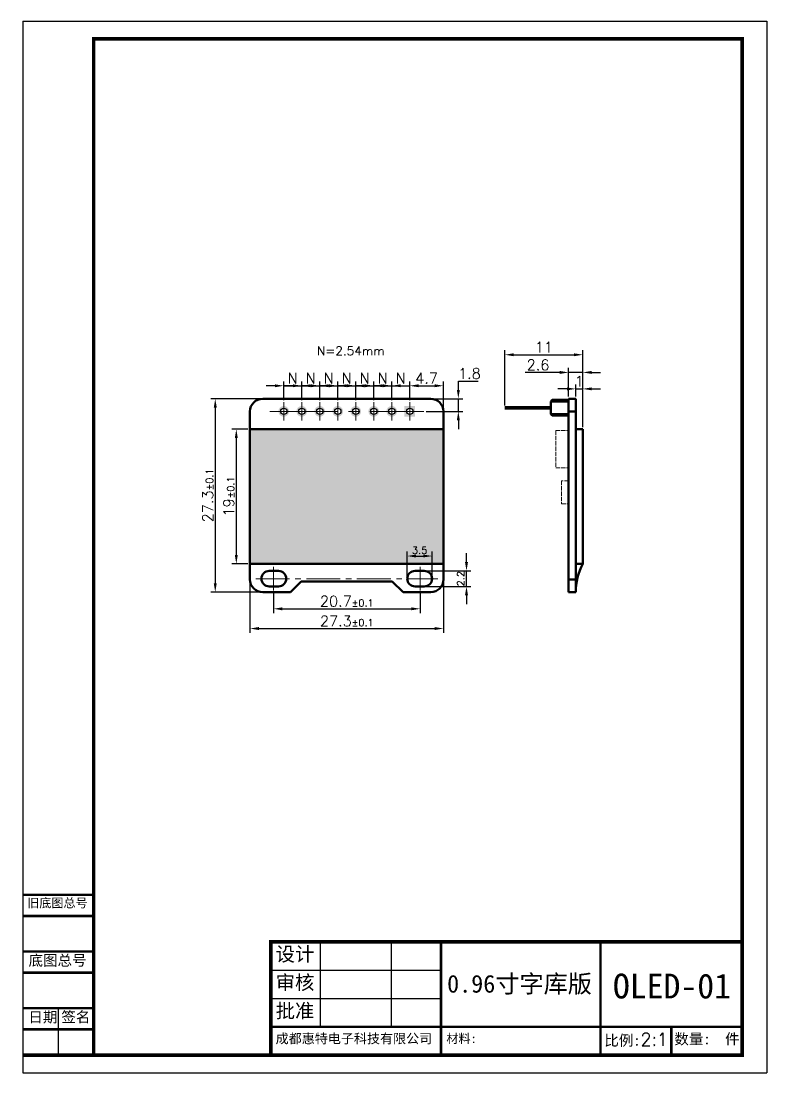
# Model space of a CAD drawing. Header units: millimetres. Extents: x 2651 to 3178, y -162 to 1004.
# Drawn here: x 2651.2 to 2861.7, y -161.8 to 135.2 of the extents above; entities that cross this region are included whole.
import ezdxf

# ---------------------------------------------------------------- set-up
doc = ezdxf.new("R2010")
doc.units = ezdxf.units.MM
doc.linetypes.add('ACAD_ISO02W100', pattern=[15, 12, -3])
doc.linetypes.add('CENTER2', pattern=[28.575, 19.05, -3.175, 3.175, -3.175])
doc.layers.get('0').update_dxf_attribs({"lineweight": 30})
doc.layers.get('Defpoints').update_dxf_attribs({"lineweight": 15})
for name, color, linetype, lineweight in [('填充', 8, 'Continuous', 15), ('标注', 2, 'Continuous', 15), ('点划线', 1, 'CENTER2', 20), ('粗线', 7, 'Continuous', 50), ('虚线', 5, 'ACAD_ISO02W100', 15)]:
    doc.layers.add(name, color=color, linetype=linetype, lineweight=lineweight)
doc.styles.get("Standard").update_dxf_attribs({"font": 'txt', "bigfont": 'gbcbig.shx'})
doc.dimstyles.new('ISO-25', dxfattribs={"dimtxt": 3, "dimasz": 2.5, "dimexe": 1.25, "dimexo": 0.625, "dimtad": 1, "dimtoh": 1, "dimdsep": 46, "dimtxsty": 'Standard', "dimcen": 2.5, "dimadec": 0, "dimazin": 0, "dimtfac": 1, "dimtmove": 0, "dimatfit": 3, "dimfxl": 1, "dimarcsym": 0})

# ---------------------------------------------------------------- blocks, each defined once
blk = doc.blocks.new('*D65')
at = {"layer": 'Defpoints', "color": 0, "transparency": 16777216}
for p in [(2719.38, 28.56), (2705.98, -26.05), (2719.38, -26.05)]:
    blk.add_point(p, dxfattribs=at)
at = {"layer": '标注', "color": 0, "lineweight": -2, "transparency": 16777216}
for p, q in [((2718.76, 28.56), (2704.73, 28.56)), ((2705.98, 26.06), (2705.98, -23.55)), ((2718.76, -26.05), (2704.73, -26.05))]:
    blk.add_line(p, q, dxfattribs=at)
at = {"layer": '标注', "color": 0, "transparency": 16777216}
for points in [[(2705.56, 26.06), (2706.4, 26.06), (2705.98, 28.56)], [(2705.56, -23.55), (2706.4, -23.55), (2705.98, -26.05)]]:
    blk.add_solid(points, dxfattribs=at)
at = {"layer": '标注', "color": 0, "transparency": 16777216, "insert": (2703.86, 1.25), "char_height": 3, "attachment_point": 5, "rotation": 90}
blk.add_mtext('27.3{\\H0.66667x;%%P0.1}', dxfattribs=at)
blk = doc.blocks.new('*D66')
at = {"layer": 'Defpoints', "color": 0, "transparency": 16777216}
for p in [(2715.78, -22.45), (2770.39, -22.45), (2770.39, -36.32)]:
    blk.add_point(p, dxfattribs=at)
at = {"layer": '标注', "color": 0, "lineweight": -2, "transparency": 16777216}
for p, q in [((2715.78, -23.08), (2715.78, -37.57)), ((2770.39, -23.08), (2770.39, -37.57)), ((2718.28, -36.32), (2767.89, -36.32))]:
    blk.add_line(p, q, dxfattribs=at)
at = {"layer": '标注', "color": 0, "transparency": 16777216}
for points in [[(2718.28, -35.9), (2718.28, -36.74), (2715.78, -36.32)], [(2767.89, -35.9), (2767.89, -36.74), (2770.39, -36.32)]]:
    blk.add_solid(points, dxfattribs=at)
at = {"layer": '标注', "color": 0, "transparency": 16777216, "insert": (2743.09, -34.19), "char_height": 3, "attachment_point": 5}
blk.add_mtext('27.3{\\H0.66667x;%%P0.1}', dxfattribs=at)
blk = doc.blocks.new('*D70')
at = {"layer": 'Defpoints', "color": 0, "transparency": 16777216}
for p in [(2722.39, -25.62), (2763.79, -25.62), (2763.79, -30.75)]:
    blk.add_point(p, dxfattribs=at)
at = {"layer": '标注', "color": 0, "lineweight": -2, "transparency": 16777216}
for p, q in [((2722.39, -26.25), (2722.39, -32)), ((2763.79, -26.25), (2763.79, -32)), ((2724.89, -30.75), (2761.29, -30.75))]:
    blk.add_line(p, q, dxfattribs=at)
at = {"layer": '标注', "color": 0, "transparency": 16777216}
for points in [[(2724.89, -30.33), (2724.89, -31.17), (2722.39, -30.75)], [(2761.29, -30.33), (2761.29, -31.17), (2763.79, -30.75)]]:
    blk.add_solid(points, dxfattribs=at)
at = {"layer": '标注', "color": 0, "transparency": 16777216, "insert": (2743.09, -28.62), "char_height": 3, "attachment_point": 5}
blk.add_mtext('20.7{\\H0.66667x;%%P0.1}', dxfattribs=at)
blk = doc.blocks.new('*D71')
at = {"layer": 'Defpoints', "color": 0, "transparency": 16777216}
for p in [(2715.78, 19.96), (2711.92, -18.04), (2715.78, -18.04)]:
    blk.add_point(p, dxfattribs=at)
at = {"layer": '标注', "color": 0, "lineweight": -2, "transparency": 16777216}
for p, q in [((2715.16, 19.96), (2710.67, 19.96)), ((2711.92, 17.46), (2711.92, -15.54)), ((2715.16, -18.04), (2710.67, -18.04))]:
    blk.add_line(p, q, dxfattribs=at)
at = {"layer": '标注', "color": 0, "transparency": 16777216}
for points in [[(2711.51, 17.46), (2712.34, 17.46), (2711.92, 19.96)], [(2711.51, -15.54), (2712.34, -15.54), (2711.92, -18.04)]]:
    blk.add_solid(points, dxfattribs=at)
at = {"layer": '标注', "color": 0, "transparency": 16777216, "insert": (2709.8, 0.96), "char_height": 3, "attachment_point": 5, "rotation": 90}
blk.add_mtext('19{\\H0.66667x;±0.1}', dxfattribs=at)
blk = doc.blocks.new('*D72')
at = {"layer": 'Defpoints', "color": 0, "transparency": 16777216}
for p in [(2809.7, 40.98), (2787.7, 26.02), (2809.7, 19.96)]:
    blk.add_point(p, dxfattribs=at)
at = {"layer": '标注', "color": 0, "lineweight": -2, "transparency": 16777216}
for p, q in [((2787.7, 26.64), (2787.7, 42.23)), ((2809.7, 20.58), (2809.7, 42.23)), ((2790.2, 40.98), (2807.2, 40.98))]:
    blk.add_line(p, q, dxfattribs=at)
at = {"layer": '标注', "color": 0, "transparency": 16777216}
for points in [[(2790.2, 41.39), (2790.2, 40.56), (2787.7, 40.98)], [(2807.2, 41.39), (2807.2, 40.56), (2809.7, 40.98)]]:
    blk.add_solid(points, dxfattribs=at)
at = {"layer": '标注', "color": 0, "transparency": 16777216, "insert": (2798.7, 43.1), "char_height": 3, "attachment_point": 5}
blk.add_mtext('11', dxfattribs=at)
blk = doc.blocks.new('*D73')
at = {"layer": 'Defpoints', "color": 0, "transparency": 16777216}
for p in [(2809.7, 35.99), (2805.7, 28.56), (2809.7, 19.96)]:
    blk.add_point(p, dxfattribs=at)
at = {"layer": '标注', "color": 0, "lineweight": -2, "transparency": 16777216}
for p, q in [((2803.2, 35.99), (2793.45, 35.99)), ((2805.7, 29.18), (2805.7, 37.24)), ((2809.7, 35.99), (2805.7, 35.99)), ((2809.7, 20.58), (2809.7, 37.24)), ((2812.2, 35.99), (2814.7, 35.99))]:
    blk.add_line(p, q, dxfattribs=at)
at = {"layer": '标注', "color": 0, "transparency": 16777216}
for points in [[(2803.2, 36.41), (2803.2, 35.57), (2805.7, 35.99)], [(2812.2, 36.41), (2812.2, 35.57), (2809.7, 35.99)]]:
    blk.add_solid(points, dxfattribs=at)
at = {"layer": '标注', "color": 0, "transparency": 16777216, "insert": (2797.07, 38.12), "char_height": 3, "attachment_point": 5}
blk.add_mtext('2.6', dxfattribs=at)
blk = doc.blocks.new('*D74')
at = {"layer": 'Defpoints', "color": 0, "transparency": 16777216}
for p in [(2809.7, 31.34), (2807.7, 28.56), (2809.7, 19.96)]:
    blk.add_point(p, dxfattribs=at)
at = {"layer": '标注', "color": 0, "lineweight": -2, "transparency": 16777216}
for p, q in [((2805.2, 31.34), (2802.7, 31.34)), ((2807.7, 29.18), (2807.7, 32.59)), ((2807.7, 31.34), (2809.7, 31.34)), ((2809.7, 20.58), (2809.7, 32.59)), ((2812.2, 31.34), (2814.7, 31.34))]:
    blk.add_line(p, q, dxfattribs=at)
at = {"layer": '标注', "color": 0, "transparency": 16777216}
for points in [[(2805.2, 31.76), (2805.2, 30.93), (2807.7, 31.34)], [(2812.2, 31.76), (2812.2, 30.93), (2809.7, 31.34)]]:
    blk.add_solid(points, dxfattribs=at)
at = {"layer": '标注', "color": 0, "transparency": 16777216, "insert": (2808.7, 33.47), "char_height": 3, "attachment_point": 5}
blk.add_mtext('1', dxfattribs=at)
blk = doc.blocks.new('*D67')
at = {"layer": 'Defpoints', "color": 0, "transparency": 16777216}
for p in [(2740.55, 32.22), (2735.47, 27.55), (2740.55, 27.55)]:
    blk.add_point(p, dxfattribs=at)
at = {"layer": '标注', "color": 0, "lineweight": -2, "transparency": 16777216}
for p, q in [((2735.47, 28.18), (2735.47, 33.47)), ((2740.55, 28.18), (2740.55, 33.47)), ((2732.97, 32.22), (2730.47, 32.22)), ((2735.47, 32.22), (2740.55, 32.22)), ((2743.05, 32.22), (2745.55, 32.22))]:
    blk.add_line(p, q, dxfattribs=at)
at = {"layer": '标注', "color": 0, "transparency": 16777216}
for points in [[(2732.97, 32.64), (2732.97, 31.81), (2735.47, 32.22)], [(2743.05, 32.64), (2743.05, 31.81), (2740.55, 32.22)]]:
    blk.add_solid(points, dxfattribs=at)
at = {"layer": '标注', "color": 0, "transparency": 16777216, "insert": (2738.01, 34.35), "char_height": 3, "attachment_point": 5}
blk.add_mtext('N', dxfattribs=at)
blk = doc.blocks.new('*D68')
at = {"layer": 'Defpoints', "color": 0, "transparency": 16777216}
for p in [(2745.63, 32.21), (2740.55, 27.55), (2745.63, 27.55)]:
    blk.add_point(p, dxfattribs=at)
at = {"layer": '标注', "color": 0, "lineweight": -2, "transparency": 16777216}
for p, q in [((2740.55, 28.18), (2740.55, 33.46)), ((2745.63, 28.18), (2745.63, 33.46)), ((2738.05, 32.21), (2735.55, 32.21)), ((2740.55, 32.21), (2745.63, 32.21)), ((2748.13, 32.21), (2750.63, 32.21))]:
    blk.add_line(p, q, dxfattribs=at)
at = {"layer": '标注', "color": 0, "transparency": 16777216}
for points in [[(2738.05, 32.63), (2738.05, 31.79), (2740.55, 32.21)], [(2748.13, 32.63), (2748.13, 31.79), (2745.63, 32.21)]]:
    blk.add_solid(points, dxfattribs=at)
at = {"layer": '标注', "color": 0, "transparency": 16777216, "insert": (2743.09, 34.33), "char_height": 3, "attachment_point": 5}
blk.add_mtext('N', dxfattribs=at)
blk = doc.blocks.new('*D69')
at = {"layer": 'Defpoints', "color": 0, "transparency": 16777216}
for p in [(2750.71, 32.22), (2745.63, 27.55), (2750.71, 27.55)]:
    blk.add_point(p, dxfattribs=at)
at = {"layer": '标注', "color": 0, "lineweight": -2, "transparency": 16777216}
for p, q in [((2745.63, 28.18), (2745.63, 33.47)), ((2750.71, 28.18), (2750.71, 33.47)), ((2743.13, 32.22), (2740.63, 32.22)), ((2745.63, 32.22), (2750.71, 32.22)), ((2753.21, 32.22), (2755.71, 32.22))]:
    blk.add_line(p, q, dxfattribs=at)
at = {"layer": '标注', "color": 0, "transparency": 16777216}
for points in [[(2743.13, 32.64), (2743.13, 31.81), (2745.63, 32.22)], [(2753.21, 32.64), (2753.21, 31.81), (2750.71, 32.22)]]:
    blk.add_solid(points, dxfattribs=at)
at = {"layer": '标注', "color": 0, "transparency": 16777216, "insert": (2748.17, 34.35), "char_height": 3, "attachment_point": 5}
blk.add_mtext('N', dxfattribs=at)
blk = doc.blocks.new('*D83')
at = {"layer": 'Defpoints', "color": 0, "transparency": 16777216}
for p in [(2755.79, 32.22), (2750.71, 27.55), (2755.79, 27.55)]:
    blk.add_point(p, dxfattribs=at)
at = {"layer": '标注', "color": 0, "lineweight": -2, "transparency": 16777216}
for p, q in [((2750.71, 28.18), (2750.71, 33.47)), ((2755.79, 28.18), (2755.79, 33.47)), ((2748.21, 32.22), (2745.71, 32.22)), ((2750.71, 32.22), (2755.79, 32.22)), ((2758.29, 32.22), (2760.79, 32.22))]:
    blk.add_line(p, q, dxfattribs=at)
at = {"layer": '标注', "color": 0, "transparency": 16777216}
for points in [[(2748.21, 32.64), (2748.21, 31.81), (2750.71, 32.22)], [(2758.29, 32.64), (2758.29, 31.81), (2755.79, 32.22)]]:
    blk.add_solid(points, dxfattribs=at)
at = {"layer": '标注', "color": 0, "transparency": 16777216, "insert": (2753.25, 34.35), "char_height": 3, "attachment_point": 5}
blk.add_mtext('N', dxfattribs=at)
blk = doc.blocks.new('*D84')
at = {"layer": 'Defpoints', "color": 0, "transparency": 16777216}
for p in [(2760.87, 32.22), (2755.79, 27.55), (2760.87, 27.55)]:
    blk.add_point(p, dxfattribs=at)
at = {"layer": '标注', "color": 0, "lineweight": -2, "transparency": 16777216}
for p, q in [((2755.79, 28.18), (2755.79, 33.47)), ((2760.87, 28.18), (2760.87, 33.47)), ((2753.29, 32.22), (2750.79, 32.22)), ((2755.79, 32.22), (2760.87, 32.22)), ((2763.37, 32.22), (2765.87, 32.22))]:
    blk.add_line(p, q, dxfattribs=at)
at = {"layer": '标注', "color": 0, "transparency": 16777216}
for points in [[(2753.29, 32.64), (2753.29, 31.81), (2755.79, 32.22)], [(2763.37, 32.64), (2763.37, 31.81), (2760.87, 32.22)]]:
    blk.add_solid(points, dxfattribs=at)
at = {"layer": '标注', "color": 0, "transparency": 16777216, "insert": (2758.33, 34.35), "char_height": 3, "attachment_point": 5}
blk.add_mtext('N', dxfattribs=at)
blk = doc.blocks.new('*D85')
at = {"layer": 'Defpoints', "color": 0, "transparency": 16777216}
for p in [(2735.47, 32.22), (2730.39, 27.55), (2735.47, 27.55)]:
    blk.add_point(p, dxfattribs=at)
at = {"layer": '标注', "color": 0, "lineweight": -2, "transparency": 16777216}
for p, q in [((2730.39, 28.18), (2730.39, 33.47)), ((2735.47, 28.18), (2735.47, 33.47)), ((2727.89, 32.22), (2725.39, 32.22)), ((2730.39, 32.22), (2735.47, 32.22)), ((2737.97, 32.22), (2740.47, 32.22))]:
    blk.add_line(p, q, dxfattribs=at)
at = {"layer": '标注', "color": 0, "transparency": 16777216}
for points in [[(2727.89, 32.64), (2727.89, 31.81), (2730.39, 32.22)], [(2737.97, 32.64), (2737.97, 31.81), (2735.47, 32.22)]]:
    blk.add_solid(points, dxfattribs=at)
at = {"layer": '标注', "color": 0, "transparency": 16777216, "insert": (2732.93, 34.35), "char_height": 3, "attachment_point": 5}
blk.add_mtext('N', dxfattribs=at)
blk = doc.blocks.new('*D86')
at = {"layer": 'Defpoints', "color": 0, "transparency": 16777216}
for p in [(2730.39, 32.22), (2725.31, 27.55), (2730.39, 27.55)]:
    blk.add_point(p, dxfattribs=at)
at = {"layer": '标注', "color": 0, "lineweight": -2, "transparency": 16777216}
for p, q in [((2725.31, 28.18), (2725.31, 33.47)), ((2730.39, 28.18), (2730.39, 33.47)), ((2722.81, 32.22), (2720.31, 32.22)), ((2725.31, 32.22), (2730.39, 32.22)), ((2732.89, 32.22), (2735.39, 32.22))]:
    blk.add_line(p, q, dxfattribs=at)
at = {"layer": '标注', "color": 0, "transparency": 16777216}
for points in [[(2722.81, 32.64), (2722.81, 31.81), (2725.31, 32.22)], [(2732.89, 32.64), (2732.89, 31.81), (2730.39, 32.22)]]:
    blk.add_solid(points, dxfattribs=at)
at = {"layer": '标注', "color": 0, "transparency": 16777216, "insert": (2727.85, 34.35), "char_height": 3, "attachment_point": 5}
blk.add_mtext('N', dxfattribs=at)
blk = doc.blocks.new('*D96')
at = {"layer": 'Defpoints', "color": 0, "transparency": 16777216}
for p in [(2764.84, 28.56), (2774.58, 28.56), (2764.84, 25)]:
    blk.add_point(p, dxfattribs=at)
at = {"layer": '标注', "color": 0, "lineweight": -2, "transparency": 16777216}
for p, q in [((2774.58, 31.06), (2774.58, 33.56)), ((2774.58, 33.56), (2780.21, 33.56)), ((2765.47, 28.56), (2775.83, 28.56)), ((2774.58, 25), (2774.58, 28.56)), ((2765.47, 25), (2775.83, 25)), ((2774.58, 22.5), (2774.58, 20))]:
    blk.add_line(p, q, dxfattribs=at)
at = {"layer": '标注', "color": 0, "transparency": 16777216}
for points in [[(2774.17, 31.06), (2775, 31.06), (2774.58, 28.56)], [(2774.17, 22.5), (2775, 22.5), (2774.58, 25)]]:
    blk.add_solid(points, dxfattribs=at)
at = {"layer": '标注', "color": 0, "transparency": 16777216, "insert": (2777.71, 35.68), "char_height": 3, "attachment_point": 5}
blk.add_mtext('1.8', dxfattribs=at)
blk = doc.blocks.new('*D97')
at = {"layer": 'Defpoints', "color": 0, "transparency": 16777216}
for p in [(2770.39, 32.22), (2760.87, 27.55), (2770.39, 24.96)]:
    blk.add_point(p, dxfattribs=at)
at = {"layer": '标注', "color": 0, "lineweight": -2, "transparency": 16777216}
for p, q in [((2760.87, 28.18), (2760.87, 33.47)), ((2770.39, 25.58), (2770.39, 33.47)), ((2763.37, 32.22), (2767.89, 32.22))]:
    blk.add_line(p, q, dxfattribs=at)
at = {"layer": '标注', "color": 0, "transparency": 16777216}
for points in [[(2763.37, 32.64), (2763.37, 31.81), (2760.87, 32.22)], [(2767.89, 32.64), (2767.89, 31.81), (2770.39, 32.22)]]:
    blk.add_solid(points, dxfattribs=at)
at = {"layer": '标注', "color": 0, "transparency": 16777216, "insert": (2765.63, 34.35), "char_height": 3, "attachment_point": 5}
blk.add_mtext('4.7', dxfattribs=at)
blk = doc.blocks.new('*D205')
at = {"layer": 'Defpoints', "color": 0, "transparency": 16777216}
for p in [(2764.96, -20.04), (2776.88, -20.04), (2764.96, -24.44)]:
    blk.add_point(p, dxfattribs=at)
at = {"layer": '标注', "color": 0, "lineweight": -2, "transparency": 16777216}
for p, q in [((2776.88, -17.54), (2776.88, -15.04)), ((2765.59, -20.04), (2778.13, -20.04)), ((2776.88, -24.44), (2776.88, -20.04)), ((2765.59, -24.44), (2778.13, -24.44)), ((2776.88, -26.94), (2776.88, -29.44))]:
    blk.add_line(p, q, dxfattribs=at)
at = {"layer": '标注', "color": 0, "transparency": 16777216}
for points in [[(2776.46, -17.54), (2777.3, -17.54), (2776.88, -20.04)], [(2776.46, -26.94), (2777.3, -26.94), (2776.88, -24.44)]]:
    blk.add_solid(points, dxfattribs=at)
at = {"layer": '标注', "color": 0, "transparency": 16777216, "insert": (2775.26, -22.24), "char_height": 3, "attachment_point": 5, "rotation": 90}
blk.add_mtext('{\\H0.66667x;2.2}', dxfattribs=at)
blk = doc.blocks.new('*D206')
at = {"layer": 'Defpoints', "color": 0, "transparency": 16777216}
for p in [(2767.16, -15.85), (2760.16, -22.24), (2767.16, -22.24)]:
    blk.add_point(p, dxfattribs=at)
at = {"layer": '标注', "color": 0, "lineweight": -2, "transparency": 16777216}
for p, q in [((2760.16, -21.62), (2760.16, -14.6)), ((2767.16, -21.62), (2767.16, -14.6)), ((2762.66, -15.85), (2764.66, -15.85))]:
    blk.add_line(p, q, dxfattribs=at)
at = {"layer": '标注', "color": 0, "transparency": 16777216}
for points in [[(2762.66, -15.43), (2762.66, -16.26), (2760.16, -15.85)], [(2764.66, -15.43), (2764.66, -16.26), (2767.16, -15.85)]]:
    blk.add_solid(points, dxfattribs=at)
at = {"layer": '标注', "color": 0, "transparency": 16777216, "insert": (2763.66, -14.22), "char_height": 3, "attachment_point": 5}
blk.add_mtext('{\\H0.66667x;3.5}', dxfattribs=at)

msp = doc.modelspace()

# ---------------------------------------------------------------- hatches: boundary and pattern name
at = {"layer": '填充'}
h = msp.add_hatch(color=256, dxfattribs=at)
h.dxf.hatch_style = 1
h.paths.add_polyline_path([(2760.869, 26.498), (2759.369, 26.498), (2759.369, 24.998), (2759.969, 24.998, -0.4142136), (2760.869, 25.898)])
h.paths.add_polyline_path([(2762.369, 26.498), (2760.869, 26.498), (2760.869, 25.898, -0.4142136), (2761.769, 24.998), (2762.369, 24.998)])
h.paths.add_polyline_path([(2762.369, 24.998), (2761.769, 24.998, -0.4142136), (2760.869, 24.098), (2760.869, 23.498), (2762.369, 23.498)])
h.paths.add_polyline_path([(2760.869, 24.098, -0.4142136), (2759.969, 24.998), (2759.369, 24.998), (2759.369, 23.498), (2760.869, 23.498)])
h.paths.add_polyline_path([(2757.289, 24.998), (2756.689, 24.998, -0.4142136), (2755.789, 24.098), (2755.789, 23.498, 0.4142136)])
h.paths.add_polyline_path([(2755.789, 26.498), (2755.789, 25.898, -0.4142136), (2756.689, 24.998), (2757.289, 24.998, 0.4142136)])
h.paths.add_polyline_path([(2755.789, 26.498, 0.4142136), (2754.289, 24.998), (2754.889, 24.998, -0.4142136), (2755.789, 25.898)])
h.paths.add_polyline_path([(2754.889, 24.998), (2754.289, 24.998, 0.4142136), (2755.789, 23.498), (2755.789, 24.098, -0.4142136)])
h.paths.add_polyline_path([(2752.209, 24.998), (2751.609, 24.998, -0.4142136), (2750.709, 24.098), (2750.709, 23.498, 0.4142136)])
h.paths.add_polyline_path([(2750.709, 26.498), (2750.709, 25.898, -0.4142136), (2751.609, 24.998), (2752.209, 24.998, 0.4142136)])
h.paths.add_polyline_path([(2750.709, 26.498, 0.4142136), (2749.209, 24.998), (2749.809, 24.998, -0.4142136), (2750.709, 25.898)])
h.paths.add_polyline_path([(2749.809, 24.998), (2749.209, 24.998, 0.4142136), (2750.709, 23.498), (2750.709, 24.098, -0.4142136)])
h.paths.add_polyline_path([(2747.129, 24.998), (2746.529, 24.998, -0.4142136), (2745.629, 24.098), (2745.629, 23.498, 0.4142136)])
h.paths.add_polyline_path([(2745.629, 26.498), (2745.629, 25.898, -0.4142136), (2746.529, 24.998), (2747.129, 24.998, 0.4142136)])
h.paths.add_polyline_path([(2745.629, 26.498, 0.4142136), (2744.129, 24.998), (2744.729, 24.998, -0.4142136), (2745.629, 25.898)])
h.paths.add_polyline_path([(2744.729, 24.998), (2744.129, 24.998, 0.4142136), (2745.629, 23.498), (2745.629, 24.098, -0.4142136)])
h.paths.add_polyline_path([(2740.549, 26.498), (2740.549, 25.898, -0.4142136), (2741.449, 24.998), (2742.049, 24.998, 0.4142136)])
h.paths.add_polyline_path([(2740.549, 26.498, 0.4142136), (2739.049, 24.998), (2739.649, 24.998, -0.4142136), (2740.549, 25.898)])
h.paths.add_polyline_path([(2739.649, 24.998), (2739.049, 24.998, 0.4142136), (2740.549, 23.498), (2740.549, 24.098, -0.4142136)])
h.paths.add_polyline_path([(2742.049, 24.998), (2741.449, 24.998, -0.4142136), (2740.549, 24.098), (2740.549, 23.498, 0.4142136)])
h.paths.add_polyline_path([(2736.969, 24.998), (2736.369, 24.998, -0.4142136), (2735.469, 24.098), (2735.469, 23.498, 0.4142136)])
h.paths.add_polyline_path([(2735.469, 26.498), (2735.469, 25.898, -0.4142136), (2736.369, 24.998), (2736.969, 24.998, 0.4142136)])
h.paths.add_polyline_path([(2735.469, 26.498, 0.4142136), (2733.969, 24.998), (2734.569, 24.998, -0.4142136), (2735.469, 25.898)])
h.paths.add_polyline_path([(2734.569, 24.998), (2733.969, 24.998, 0.4142136), (2735.469, 23.498), (2735.469, 24.098, -0.4142136)])
h.paths.add_polyline_path([(2731.889, 24.998), (2731.289, 24.998, -0.4142136), (2730.389, 24.098), (2730.389, 23.498, 0.4142136)])
h.paths.add_polyline_path([(2730.389, 26.498), (2730.389, 25.898, -0.4142136), (2731.289, 24.998), (2731.889, 24.998, 0.4142136)])
h.paths.add_polyline_path([(2730.389, 26.498, 0.4142136), (2728.889, 24.998), (2729.489, 24.998, -0.4142136), (2730.389, 25.898)])
h.paths.add_polyline_path([(2729.489, 24.998), (2728.889, 24.998, 0.4142136), (2730.389, 23.498), (2730.389, 24.098, -0.4142136)])
h.paths.add_polyline_path([(2726.809, 24.998), (2726.209, 24.998, -0.4142136), (2725.309, 24.098), (2725.309, 23.498, 0.4142136)])
h.paths.add_polyline_path([(2725.309, 26.498), (2725.309, 25.898, -0.4142136), (2726.209, 24.998), (2726.809, 24.998, 0.4142136)])
h.paths.add_polyline_path([(2725.309, 25.898), (2725.309, 26.498, 0.4142136), (2723.809, 24.998), (2724.409, 24.998, -0.4142136)])
h.paths.add_polyline_path([(2724.409, 24.998), (2723.809, 24.998, 0.4142136), (2725.309, 23.498), (2725.309, 24.098, -0.4142136)])
h = msp.add_hatch(color=256, dxfattribs=at)
h.dxf.hatch_style = 1
h.paths.add_polyline_path([(2715.784, 19.958), (2715.784, -18.042), (2770.394, -18.042), (2770.394, 19.958)])

# ---------------------------------------------------------------- linework, layer by layer
for p, q in [((2651.673, 135.201), (2651.673, -161.799)), ((2651.673, 135.201), (2861.673, 135.201)), ((2861.673, 135.201), (2861.673, -161.799)), ((2735.673, -148.799), (2735.673, -124.799)), ((2755.673, -148.799), (2755.673, -124.799)), ((2651.673, -133.481), (2671.673, -133.481)), ((2721.673, -132.799), (2769.673, -132.799)), ((2721.673, -140.799), (2769.673, -140.799)), ((2661.673, -143.481), (2661.673, -156.799)), ((2651.673, -161.799), (2861.673, -161.799))]:
    msp.add_line(p, q)
at = {"color": 4, "const_width": 1}
for points in [[(2651.673, -156.799), (2854.673, -156.799), (2854.673, 130.201), (2671.673, 130.201), (2671.673, -156.799)], [(2721.673, -156.799), (2721.673, -124.799), (2854.673, -124.799)]]:
    msp.add_lwpolyline(points, dxfattribs=at)
at = {"const_width": 0.7}
for points in [[(2651.673, -111.481), (2671.673, -111.481)], [(2671.673, -117.481), (2651.673, -117.481)], [(2769.673, -124.799), (2769.673, -156.799)], [(2814.673, -124.799), (2814.673, -156.799)], [(2651.673, -127.481), (2671.673, -127.481)], [(2651.673, -133.481), (2671.673, -133.481)], [(2651.673, -143.481), (2671.673, -143.481)], [(2721.673, -148.799), (2854.673, -148.799)], [(2834.673, -148.799), (2834.673, -156.799)], [(2651.673, -149.481), (2671.673, -149.481)]]:
    msp.add_lwpolyline(points, dxfattribs=at)
for centre in [(2725.309, 24.998), (2730.389, 24.998), (2735.469, 24.998), (2740.549, 24.998), (2745.629, 24.998), (2750.709, 24.998), (2755.789, 24.998), (2760.869, 24.998)]:
    msp.add_circle(centre, 0.9)
at = {"layer": '点划线'}
for p, q in [((2725.309, 27.552), (2725.309, 22.445)), ((2730.389, 27.552), (2730.389, 22.445)), ((2735.469, 27.552), (2735.469, 22.445)), ((2740.549, 27.552), (2740.549, 22.445)), ((2745.629, 27.552), (2745.629, 22.445)), ((2750.709, 27.552), (2750.709, 22.445)), ((2755.789, 27.552), (2755.789, 22.445)), ((2760.869, 27.552), (2760.869, 22.445)), ((2721.336, 24.998), (2764.843, 24.998))]:
    msp.add_line(p, q, dxfattribs=at)
at = {"layer": '点划线', "ltscale": 0.5}
for p, q in [((2722.388, -18.862), (2722.388, -25.622)), ((2763.79, -18.862), (2763.79, -25.622)), ((2717.4, -22.242), (2768.779, -22.242))]:
    msp.add_line(p, q, dxfattribs=at)
at = {"layer": '粗线'}
for p, q in [((2719.384, 28.558), (2766.794, 28.558)), ((2800.697, 27.818), (2801.097, 28.218)), ((2800.697, 27.818), (2800.697, 24.218)), ((2800.697, 27.818), (2805.697, 27.818)), ((2801.097, 28.218), (2805.697, 28.218)), ((2805.697, 28.558), (2805.697, -26.052)), ((2805.697, 28.558), (2807.697, 28.558)), ((2807.697, 28.558), (2807.697, -26.052)), ((2715.784, 24.958), (2715.784, -22.452)), ((2770.394, 24.958), (2770.394, -22.452)), ((2800.697, 24.218), (2801.097, 23.818)), ((2800.697, 24.218), (2805.697, 24.218)), ((2801.097, 23.818), (2805.697, 23.818)), ((2807.697, 24.958), (2805.697, 24.958)), ((2715.784, 19.958), (2770.394, 19.958)), ((2809.697, 19.958), (2807.697, 19.958)), ((2809.697, 19.958), (2809.697, -18.042)), ((2715.784, -18.042), (2770.394, -18.042)), ((2721.215, -20.042), (2723.815, -20.042)), ((2764.963, -20.042), (2762.363, -20.042)), ((2809.697, -18.042), (2807.697, -18.042)), ((2727.214, -26.052), (2730.262, -23.004)), ((2730.262, -23.004), (2755.916, -23.004)), ((2758.964, -26.052), (2755.916, -23.004)), ((2807.697, -22.452), (2805.697, -22.452)), ((2719.384, -26.052), (2727.214, -26.052)), ((2721.215, -24.442), (2723.815, -24.442)), ((2766.794, -26.052), (2758.964, -26.052)), ((2764.963, -24.442), (2762.363, -24.442)), ((2807.697, -26.052), (2805.697, -26.052))]:
    msp.add_line(p, q, dxfattribs=at)
at = {"layer": '粗线', "const_width": 1}
msp.add_lwpolyline([(2787.697, 26.018), (2800.697, 26.018)], dxfattribs=at)
at = {"layer": '粗线'}
for centre, radius, start, end in [((2719.384, 24.958), 3.6, 90, 180), ((2766.794, 24.958), 3.6, 0, 90), ((2721.215, -22.242), 2.2, 90, 270), ((2723.815, -22.242), 2.2, 270, 90), ((2762.363, -22.242), 2.2, 90, 270), ((2764.963, -22.242), 2.2, 270, 90), ((2825.739, -26.302), 18.044, 152.75605, 179.20512), ((2719.384, -22.452), 3.6, 180, 270), ((2766.794, -22.452), 3.6, 270, 0)]:
    msp.add_arc(centre, radius, start, end, dxfattribs=at)
at = {"layer": '虚线', "ltscale": 0.1}
for p, q in [((2802.097, 19.558), (2802.097, 9.058)), ((2802.097, 19.558), (2805.697, 19.558)), ((2802.097, 9.058), (2805.697, 9.058)), ((2805.697, 5.358), (2803.697, 5.358)), ((2803.697, 5.358), (2803.697, -1.142)), ((2803.697, -1.142), (2805.697, -1.142))]:
    msp.add_line(p, q, dxfattribs=at)

# ---------------------------------------------------------------- texts
at = {"attachment_point": 1}
for s, insert, char_height, width in [('{\\fSimSun|b0|i0|c134|p2;旧底图总号}', (2652.917, -112.562), 2.5, 17.58056), ('{\\fSimSun|b0|i0|c134|p54;设计}', (2723.028, -126.24), 4, 21.31385), ('{\\fSimSun|b0|i0|c134|p2;底图总号}', (2653.293, -128.509), 3, 16.83), ('{\\fSimSun|b0|i0|c134|p54;审核}', (2723.028, -134.24), 4, 21.31385), ('{\\fSimSun|b0|i0|c134|p54;0.96寸字库版}', (2771.405, -134.117), 5, 42.43889), ('{\\fSimSun|b0|i0|c134|p54;批准}', (2723.028, -142.24), 4, 21.31385), ('{\\fSimSun|b0|i0|c134|p2;日期}', (2653.234, -144.517), 3, 8.29667), ('{\\fSimSun|b0|i0|c134|p54;  \\fKaiTi|b0|i0|c134|p49;签名}', (2658.461, -144.495), 3, 16.35963), ('{\\fSimSun|b0|i0|c134|p54;成都惠特电子科技有限公司}', (2723.017, -150.733), 2.7, 45.582), ('{\\fSimSun|b0|i0|c134|p54;材料:\\fSimSun|b0|i0|c134|p2; }', (2771.218, -150.84), 2.5, 41.67717), ('{\\fSimSun|b0|i0|c134|p2;比例:\\Ftxt,gbcbig|c134;\\H1.2x;2:1}', (2815.776, -150.509), 3, 18.31312), ('{\\fSimSun|b0|i0|c134|p2;数量:  件}', (2835.544, -150.714), 3, 19.04667)]:
    msp.add_mtext(s, dxfattribs=dict(at, insert=insert, char_height=char_height, width=width))
at = {"insert": (2818.201, -133.762), "char_height": 7, "attachment_point": 1}
msp.add_mtext_dynamic_manual_height_columns('{\\fSimHei|b0|i0|c134|p2;OLED-01}', width=33.26101, gutter_width=12.5, heights=[0], dxfattribs=at)
at = {"layer": '标注', "insert": (2734.703, 43.343), "char_height": 2.5, "attachment_point": 1}
msp.add_mtext_dynamic_manual_height_columns('N=2.54mm', width=17.525, gutter_width=12.5, heights=[0], dxfattribs=at)

# ---------------------------------------------------------------- dimensions: what is measured, and where the dimension line sits
at = {"layer": '标注'}
for base, p1, p2, text, picture, middle in [((2809.697, 40.978), (2787.697, 26.018), (2809.697, 19.958), '11', '*D72', (2798.697, 40.978)), ((2809.697, 35.992), (2805.697, 28.558), (2809.697, 19.958), '2.6', '*D73', (2797.072, 35.992)), ((2809.697, 31.345), (2807.697, 28.558), (2809.697, 19.958), '1', '*D74', (2808.697, 31.345)), ((2770.394, -36.32), (2715.784, -22.452), (2770.394, -22.452), '27.3{\\H0.66667x;%%P0.1}', '*D66', (2743.089, -36.32)), ((2763.79, -30.75), (2722.388, -25.622), (2763.79, -25.622), '20.7{\\H0.66667x;%%P0.1}', '*D70', (2743.089, -30.75))]:
    dim = msp.add_linear_dim(base=base, p1=p1, p2=p2, text=text, dimstyle='ISO-25', dxfattribs=at)
    dim.commit()
    dim.dimension.update_dxf_attribs({"geometry": picture, "text_midpoint": middle, "dimtype": 160})
for base, p1, p2, text, picture, middle in [((2730.389, 32.223), (2725.309, 27.552), (2730.389, 27.552), 'N', '*D86', (2727.849, 34.348)), ((2735.469, 32.223), (2730.389, 27.552), (2735.469, 27.552), 'N', '*D85', (2732.929, 34.348)), ((2740.549, 32.223), (2735.469, 27.552), (2740.549, 27.552), 'N', '*D67', (2738.009, 34.348)), ((2745.629, 32.21), (2740.549, 27.552), (2745.629, 27.552), 'N', '*D68', (2743.089, 34.335)), ((2750.709, 32.223), (2745.629, 27.552), (2750.709, 27.552), 'N', '*D69', (2748.169, 34.348)), ((2755.789, 32.223), (2750.709, 27.552), (2755.789, 27.552), 'N', '*D83', (2753.249, 34.348)), ((2760.869, 32.223), (2755.789, 27.552), (2760.869, 27.552), 'N', '*D84', (2758.329, 34.348)), ((2770.394, 32.223), (2760.869, 27.552), (2770.394, 24.958), '4.7', '*D97', (2765.632, 34.348)), ((2767.163, -15.847), (2760.163, -22.242), (2767.163, -22.242), '{\\H0.66667x;3.5}', '*D206', (2763.663, -14.222))]:
    dim = msp.add_linear_dim(base=base, p1=p1, p2=p2, text=text, dimstyle='ISO-25', dxfattribs=at)
    dim.commit()
    dim.dimension.update_dxf_attribs({"geometry": picture, "text_midpoint": middle})
for base, p1, p2, text, picture, middle in [((2774.582, 28.558), (2764.843, 24.998), (2764.843, 28.558), '1.8', '*D96', (2777.707, 35.683)), ((2711.924, -18.042), (2715.784, 19.958), (2715.784, -18.042), '19{\\H0.66667x;±0.1}', '*D71', (2709.799, 0.958))]:
    dim = msp.add_linear_dim(base=base, p1=p1, p2=p2, angle=90, text=text, dimstyle='ISO-25', dxfattribs=at)
    dim.commit()
    dim.dimension.update_dxf_attribs({"geometry": picture, "text_midpoint": middle})
for base, p1, p2, text, picture, middle in [((2705.98, -26.052), (2719.384, 28.558), (2719.384, -26.052), '27.3{\\H0.66667x;%%P0.1}', '*D65', (2705.98, 1.253)), ((2776.881, -20.042), (2764.963, -24.442), (2764.963, -20.042), '{\\H0.66667x;2.2}', '*D205', (2776.881, -22.242))]:
    dim = msp.add_linear_dim(base=base, p1=p1, p2=p2, angle=90, text=text, dimstyle='ISO-25', dxfattribs=at)
    dim.commit()
    dim.dimension.update_dxf_attribs({"geometry": picture, "text_midpoint": middle, "dimtype": 160})

doc.saveas('drawing.dxf')
